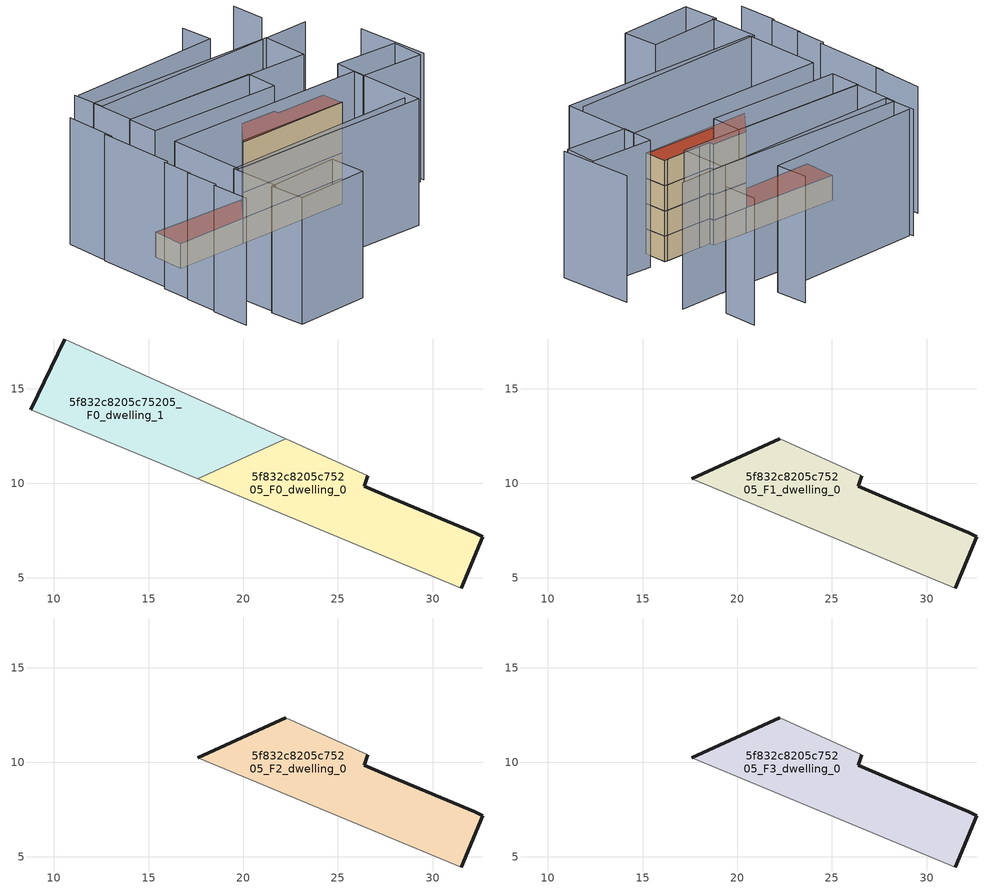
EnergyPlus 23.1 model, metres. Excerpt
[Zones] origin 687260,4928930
5f832c8205c75205_F0_dwelling_0
 floor ground (EU_floor_Construction): 31.53,4.47 32.64,7.18 32.23,7.38 27.87,9.21 26.39,9.84 26.57,10.4 22.24,12.36 17.58,10.24 z0
 wall outside (EU_wall_Construction): 26.57,10.4 26.39,9.84 27.87,9.21 32.23,7.38 32.64,7.18 31.53,4.47 z0:3
 wall adiabatic (EU_wall_Construction): 31.53,4.47 17.58,10.24 / 22.24,12.36 26.57,10.4 z0:3
 wall to 5f832c8205c75205_F0_dwelling_1 (EU_wall_Construction): 17.58,10.24 22.24,12.36 z0:3
5f832c8205c75205_F0_dwelling_1
 floor ground (EU_floor_Construction): 22.24,12.36 10.57,17.62 8.79,13.88 17.58,10.24 z0
 wall outside (EU_wall_Construction): 8.79,13.88 10.57,17.62 z0:3
 wall adiabatic (EU_wall_Construction): 17.58,10.24 8.79,13.88 / 10.57,17.62 22.24,12.36 z0:3
 roof outside (EU_roof_Construction): 22.24,12.36 17.58,10.24 8.79,13.88 10.57,17.62 z3
5f832c8205c75205_F1_dwelling_0
 floor to 5f832c8205c75205_F0_dwelling_0 (EU_floor_Construction): 31.53,4.47 32.64,7.18 32.23,7.38 27.87,9.21 26.39,9.84 26.57,10.4 22.24,12.36 17.58,10.24 z3
 wall outside (EU_wall_Construction): 17.58,10.24 22.24,12.36 / 26.57,10.4 26.39,9.84 27.87,9.21 32.23,7.38 32.64,7.18 31.53,4.47 z3:6
 wall adiabatic (EU_wall_Construction): 31.53,4.47 17.58,10.24 / 22.24,12.36 26.57,10.4 z3:6
5f832c8205c75205_F2_dwelling_0
 floor to 5f832c8205c75205_F1_dwelling_0 (EU_floor_Construction): 31.53,4.47 32.64,7.18 32.23,7.38 27.87,9.21 26.39,9.84 26.57,10.4 22.24,12.36 17.58,10.24 z6
 wall outside (EU_wall_Construction): 17.58,10.24 22.24,12.36 / 26.57,10.4 26.39,9.84 27.87,9.21 32.23,7.38 32.64,7.18 31.53,4.47 z6:9
 wall adiabatic (EU_wall_Construction): 31.53,4.47 17.58,10.24 / 22.24,12.36 26.57,10.4 z6:9
5f832c8205c75205_F3_dwelling_0
 floor to 5f832c8205c75205_F2_dwelling_0 (EU_floor_Construction): 31.53,4.47 32.64,7.18 32.23,7.38 27.87,9.21 26.39,9.84 26.57,10.4 22.24,12.36 17.58,10.24 z9
 wall outside (EU_wall_Construction): 17.58,10.24 22.24,12.36 / 26.57,10.4 26.39,9.84 27.87,9.21 32.23,7.38 32.64,7.18 31.53,4.47 z9:12
 wall adiabatic (EU_wall_Construction): 31.53,4.47 17.58,10.24 / 22.24,12.36 26.57,10.4 z9:12
 roof outside (EU_roof_Construction): 32.23,7.38 32.64,7.18 31.53,4.47 17.58,10.24 22.24,12.36 26.57,10.4 26.39,9.84 27.87,9.21 z12
shading: 2.16,0.02 4.48,5.85 / 4.48,5.85 29.06,-3.89 / 40.8,-1.18 44.13,7.54 / -0.3,6.15 -2.23,1.61 / 1.6,10.03 -0.09,6.06 / 3.27,13.44 1.63,9.78 / 42.73,18.63 44.36,22.64 / 43.54,13.87 14.31,25.43 / 14.31,25.43 15.84,29.28 / 7.62,22.33 3.58,13.3 / 36.8,25.43 35.33,21.57 / 35.33,21.57 15.98,28.92 / 10.12,27.43 7.31,21.4 / 9.37,-7.21 0.3,-3.9 / 0.3,-3.9 1.85,0.33 / 1.85,0.33 10.91,-2.97 / 10.91,-2.97 9.37,-7.21 / 34.54,6.27 41.97,2.69 / 41.97,2.69 40.19,-1.02 / 40.19,-1.02 32.75,2.56 / 32.75,2.56 34.54,6.27 / 29.42,-5.34 4.74,5.38 / 4.74,5.38 8.73,14.58 / 8.73,14.58 33.42,3.86 / 33.42,3.86 29.42,-5.34 / 26.57,10.4 10.57,17.62 / 10.57,17.62 12.23,21.3 / 12.23,21.3 28.23,14.08 / 28.23,14.08 26.57,10.4 / 35.48,10.7 12.28,21.21 / 12.28,21.21 14.72,26.58 / 14.72,26.58 37.92,16.07 / 37.92,16.07 35.48,10.7 z0:15
[Building]
EU S2 Campaign: North Axis=0; Terrain=City; Solar Distribution=FullExterior
[Site:Location]
Bologna: Latitude=44.5; Longitude=11.25; Time Zone=1; Elevation=37
[SizingPeriod:WeatherFileDays]
AnnualSizingPeriod: Begin Month=1; Begin Day of Month=1; End Month=12; End Day of Month=31; Day of Week for Start Day=Monday; Use Weather File Daylight Saving Period=No; Use Weather File Rain and Snow Indicators=No
[MATERIAL]
EU_InternalMass_Material: Roughness=MediumRough; Thickness=0.1; Conductivity=1; Density=1800; Specific Heat=900; Thermal Absorptance=0.9; Solar Absorptance=0.7; Visible Absorptance=0.7
[MATERIAL:NOMASS] Roughness=MediumRough; Thermal Absorptance=0.9; Solar Absorptance=0.7; Visible Absorptance=0.7
Name | Thermal Resistance
EU_wall_NoMass | 0.937881
EU_roof_NoMass | 0.548572
EU_floor_NoMass | 0.71348
[CONSTRUCTION]
EU_wall_Construction: EU_wall_NoMass
EU_roof_Construction: EU_roof_NoMass
EU_floor_Construction: EU_floor_NoMass
EU_InternalMass_Construction: EU_InternalMass_Material
[ZONE] Type=1; Multiplier=1; Ceiling Height=autocalculate; Floor Area=autocalculate; Part of Total Floor Area=Yes
Name | Volume
5f832c8205c75205_F0_dwelling_0; 5f832c8205c75205_F1_dwelling_0; 5f832c8205c75205_F2_dwelling_0; 5f832c8205c75205_F3_dwelling_0 | 132.979
5f832c8205c75205_F0_dwelling_1 | 132.99
[INTERNALMASS] Construction=EU_InternalMass_Construction
Name | Zone or ZoneList | Surface Area
5f832c8205c75205_F0_dwelling_0_EU_InternalMass | 5f832c8205c75205_F0_dwelling_0 | 44.3254
5f832c8205c75205_F0_dwelling_1_EU_InternalMass | 5f832c8205c75205_F0_dwelling_1 | 44.3262
5f832c8205c75205_F1_dwelling_0_EU_InternalMass | 5f832c8205c75205_F1_dwelling_0 | 88.6476
5f832c8205c75205_F2_dwelling_0_EU_InternalMass | 5f832c8205c75205_F2_dwelling_0 | 88.6476
5f832c8205c75205_F3_dwelling_0_EU_InternalMass | 5f832c8205c75205_F3_dwelling_0 | 88.6476
[OTHEREQUIPMENT] Fuel Type=Electricity; Design Level Calculation Method=Watts/Area; Power per Zone Floor Area=1; Fraction Latent=0; Fraction Radiant=0; Fraction Lost=0; Carbon Dioxide Generation Rate=0; EndUse Subcategory=EU_Step8_InternalGains
Name | Zone or ZoneList or Space or SpaceList | Schedule
EU_Step8_InternalGain_5f832c8205c75205_F0_dwelling_0_f000 | 5f832c8205c75205_F0_dwelling_0 | EU_Step8_GainSchedule_5f832c8205c75205_F0_dwelling_0_f000
EU_Step8_InternalGain_5f832c8205c75205_F0_dwelling_1_f000 | 5f832c8205c75205_F0_dwelling_1 | EU_Step8_GainSchedule_5f832c8205c75205_F0_dwelling_1_f000
EU_Step8_InternalGain_5f832c8205c75205_F1_dwelling_0_f000 | 5f832c8205c75205_F1_dwelling_0 | EU_Step8_GainSchedule_5f832c8205c75205_F1_dwelling_0_f000
EU_Step8_InternalGain_5f832c8205c75205_F2_dwelling_0_f000 | 5f832c8205c75205_F2_dwelling_0 | EU_Step8_GainSchedule_5f832c8205c75205_F2_dwelling_0_f000
EU_Step8_InternalGain_5f832c8205c75205_F3_dwelling_0_f000 | 5f832c8205c75205_F3_dwelling_0 | EU_Step8_GainSchedule_5f832c8205c75205_F3_dwelling_0_f000
[ZONEVENTILATION:DESIGNFLOWRATE] Schedule=EU_AlwaysOn; Design Flow Rate Calculation Method=AirChanges/Hour; Air Changes per Hour=0.687892; Ventilation Type=Natural; Fan Pressure Rise=0; Fan Total Efficiency=1; Constant Term Coefficient=1; Temperature Term Coefficient=0; Velocity Term Coefficient=0; Velocity Squared Term Coefficient=0; Minimum Indoor Temperature=-100; Maximum Indoor Temperature=100; Delta Temperature=-100; Minimum Outdoor Temperature=-100; Maximum Outdoor Temperature=100; Maximum Wind Speed=40
Name | Zone or ZoneList or Space or SpaceList
EU_ConstantAir_5f832c8205c75205_F0_dwelling_0 | 5f832c8205c75205_F0_dwelling_0
EU_ConstantAir_5f832c8205c75205_F0_dwelling_1 | 5f832c8205c75205_F0_dwelling_1
EU_ConstantAir_5f832c8205c75205_F1_dwelling_0 | 5f832c8205c75205_F1_dwelling_0
EU_ConstantAir_5f832c8205c75205_F2_dwelling_0 | 5f832c8205c75205_F2_dwelling_0
EU_ConstantAir_5f832c8205c75205_F3_dwelling_0 | 5f832c8205c75205_F3_dwelling_0
[SIZING:ZONE] Zone Cooling Design Supply Air Temperature Input Method=SupplyAirTemperature; Zone Cooling Design Supply Air Temperature=13; Zone Heating Design Supply Air Temperature Input Method=SupplyAirTemperature; Zone Heating Design Supply Air Temperature=50; Zone Cooling Design Supply Air Humidity Ratio=0.008; Zone Heating Design Supply Air Humidity Ratio=0.008; Cooling Design Air Flow Method=DesignDay; Cooling Design Air Flow Rate=0; Cooling Minimum Air Flow per Zone Floor Area=0.000762; Cooling Minimum Air Flow=0; Cooling Minimum Air Flow Fraction=0.2; Heating Design Air Flow Method=DesignDay; Heating Design Air Flow Rate=0; Heating Maximum Air Flow per Zone Floor Area=0.002032; Heating Maximum Air Flow=0.141576; Heating Maximum Air Flow Fraction=0.3; Account for Dedicated Outdoor Air System=No; Dedicated Outdoor Air System Control Strategy=NeutralSupplyAir; Dedicated Outdoor Air Low Setpoint Temperature for Design=autosize; Dedicated Outdoor Air High Setpoint Temperature for Design=autosize; Zone Load Sizing Method=Sensible Load Only No Latent Load; Zone Latent Cooling Design Supply Air Humidity Ratio Input Method=HumidityRatioDifference; Zone Cooling Design Supply Air Humidity Ratio Difference=0.005; Zone Latent Heating Design Supply Air Humidity Ratio Input Method=HumidityRatioDifference; Zone Humidification Design Supply Air Humidity Ratio Difference=0.005
5f832c8205c75205_F0_dwelling_0; 5f832c8205c75205_F0_dwelling_1; 5f832c8205c75205_F1_dwelling_0; 5f832c8205c75205_F2_dwelling_0; 5f832c8205c75205_F3_dwelling_0
[ThermostatSetpoint:DualSetpoint] Heating Setpoint Temperature Schedule=HVACTemplate-Always 20; Cooling Setpoint Temperature Schedule=HVACTemplate-Always 50
EU_HeatOnly_5f832c8205c75205_F0_dwelling_0 Dual SP Control; EU_HeatOnly_5f832c8205c75205_F0_dwelling_1 Dual SP Control; EU_HeatOnly_5f832c8205c75205_F1_dwelling_0 Dual SP Control; EU_HeatOnly_5f832c8205c75205_F2_dwelling_0 Dual SP Control; EU_HeatOnly_5f832c8205c75205_F3_dwelling_0 Dual SP Control
[ZoneControl:Thermostat] Control Type Schedule=HVACTemplate-Always 4
Name | Zone or ZoneList | Control
5f832c8205c75205_F0_dwelling_0 Thermostat | 5f832c8205c75205_F0_dwelling_0 | EU_HeatOnly_5f832c8205c75205_F0_dwelling_0 Dual SP Control
5f832c8205c75205_F0_dwelling_1 Thermostat | 5f832c8205c75205_F0_dwelling_1 | EU_HeatOnly_5f832c8205c75205_F0_dwelling_1 Dual SP Control
5f832c8205c75205_F1_dwelling_0 Thermostat | 5f832c8205c75205_F1_dwelling_0 | EU_HeatOnly_5f832c8205c75205_F1_dwelling_0 Dual SP Control
5f832c8205c75205_F2_dwelling_0 Thermostat | 5f832c8205c75205_F2_dwelling_0 | EU_HeatOnly_5f832c8205c75205_F2_dwelling_0 Dual SP Control
5f832c8205c75205_F3_dwelling_0 Thermostat | 5f832c8205c75205_F3_dwelling_0 | EU_HeatOnly_5f832c8205c75205_F3_dwelling_0 Dual SP Control
[Zone equipment]
5f832c8205c75205_F0_dwelling_0: 5f832c8205c75205_F0_dwelling_0 Ideal Loads Air System
5f832c8205c75205_F0_dwelling_1: 5f832c8205c75205_F0_dwelling_1 Ideal Loads Air System
5f832c8205c75205_F1_dwelling_0: 5f832c8205c75205_F1_dwelling_0 Ideal Loads Air System
5f832c8205c75205_F2_dwelling_0: 5f832c8205c75205_F2_dwelling_0 Ideal Loads Air System
5f832c8205c75205_F3_dwelling_0: 5f832c8205c75205_F3_dwelling_0 Ideal Loads Air System
[ZoneHVAC:IdealLoadsAirSystem] Availability Schedule=EU_AlwaysOn; Maximum Heating Supply Air Temperature [C]=50; Minimum Cooling Supply Air Temperature [C]=13; Maximum Heating Supply Air Humidity Ratio [kg-H20/kg-air]=0.0156; Minimum Cooling Supply Air Humidity Ratio [kg-H20/kg-air]=0.0077; Heating Limit=NoLimit; Cooling Limit=NoLimit; Heating Availability Schedule=EU_AlwaysOn; Cooling Availability Schedule=EU_CoolingOff; Dehumidification Control Type=ConstantSensibleHeatRatio; Cooling Sensible Heat Ratio=0.7; Humidification Control Type=None; Demand Controlled Ventilation Type=None; Outdoor Air Economizer Type=NoEconomizer; Heat Recovery Type=None; Sensible Heat Recovery Effectiveness=0.7; Latent Heat Recovery Effectiveness=0.65
5f832c8205c75205_F0_dwelling_0 Ideal Loads Air System; 5f832c8205c75205_F0_dwelling_1 Ideal Loads Air System; 5f832c8205c75205_F1_dwelling_0 Ideal Loads Air System; 5f832c8205c75205_F2_dwelling_0 Ideal Loads Air System; 5f832c8205c75205_F3_dwelling_0 Ideal Loads Air System
[SCHEDULE:CONSTANT]
Name | Hourly Value
EU_AlwaysOn | 1
EU_CoolingOff | 0
[SCHEDULE:FILE] Column Number=1; Rows to Skip at Top=0; Number of Hours of Data=8760; Column Separator=Comma; Interpolate to Timestep=No; Minutes per Item=60; Adjust Schedule for Daylight Savings=Yes
Name | File
EU_Step8_GainSchedule_5f832c8205c75205_F0_dwelling_0_f000 | ../../schedules/5f832c8205c75205/5f832c8205c75205_F0_dwelling_0_f000_gain.csv
EU_Step8_GainSchedule_5f832c8205c75205_F0_dwelling_1_f000 | ../../schedules/5f832c8205c75205/5f832c8205c75205_F0_dwelling_1_f000_gain.csv
EU_Step8_GainSchedule_5f832c8205c75205_F1_dwelling_0_f000 | ../../schedules/5f832c8205c75205/5f832c8205c75205_F1_dwelling_0_f000_gain.csv
EU_Step8_GainSchedule_5f832c8205c75205_F2_dwelling_0_f000 | ../../schedules/5f832c8205c75205/5f832c8205c75205_F2_dwelling_0_f000_gain.csv
EU_Step8_GainSchedule_5f832c8205c75205_F3_dwelling_0_f000 | ../../schedules/5f832c8205c75205/5f832c8205c75205_F3_dwelling_0_f000_gain.csv
[Schedule:Compact]
HVACTemplate-Always 20: Through: 12/31, For: AllDays, Until: 24:00, 20
HVACTemplate-Always 50: Through: 12/31, For: AllDays, Until: 24:00, 50
HVACTemplate-Always 4: Through: 12/31, For: AllDays, Until: 24:00, 4
